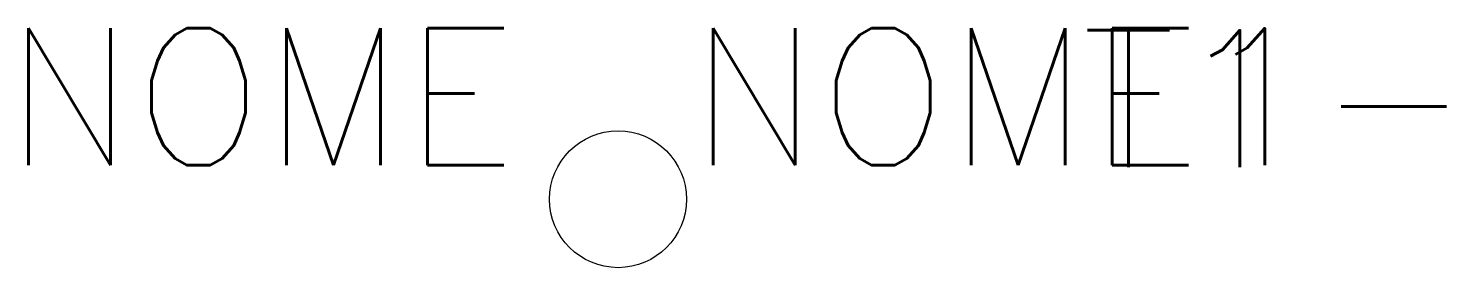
# Model space of a CAD drawing. Extents: x 241.4 to 262.1, y 204 to 207.5.
import ezdxf
from ezdxf.enums import TextEntityAlignment as Align

# ---------------------------------------------------------------- set-up
doc = ezdxf.new("R2010")
doc.units = 0
doc.header["$MEASUREMENT"] = 0
doc.layers.get('0').update_dxf_attribs({"linetype": 'CONTINUOUS'})
doc.styles.add('ROMANS', font='romans')

msp = doc.modelspace()

# ---------------------------------------------------------------- linework, layer by layer
msp.add_circle((250, 205), 1)

# ---------------------------------------------------------------- texts
at = {"style": 'ROMANS', "flags": 5}
msp.add_attdef('NOME', text='NOME', height=2, dxfattribs=at).set_placement((248.502, 206.5), align=Align.MIDDLE_RIGHT)
at = {"style": 'ROMANS', "flags": 4}
for tag, text, p in [('NOME1-', 'NOME1-', (251.045, 206.5)), ('T1', 'T1', (256.769, 206.472))]:
    msp.add_attdef(tag, text=text, height=2, dxfattribs=at).set_placement(p, align=Align.MIDDLE_LEFT)

doc.saveas('drawing.dxf')
